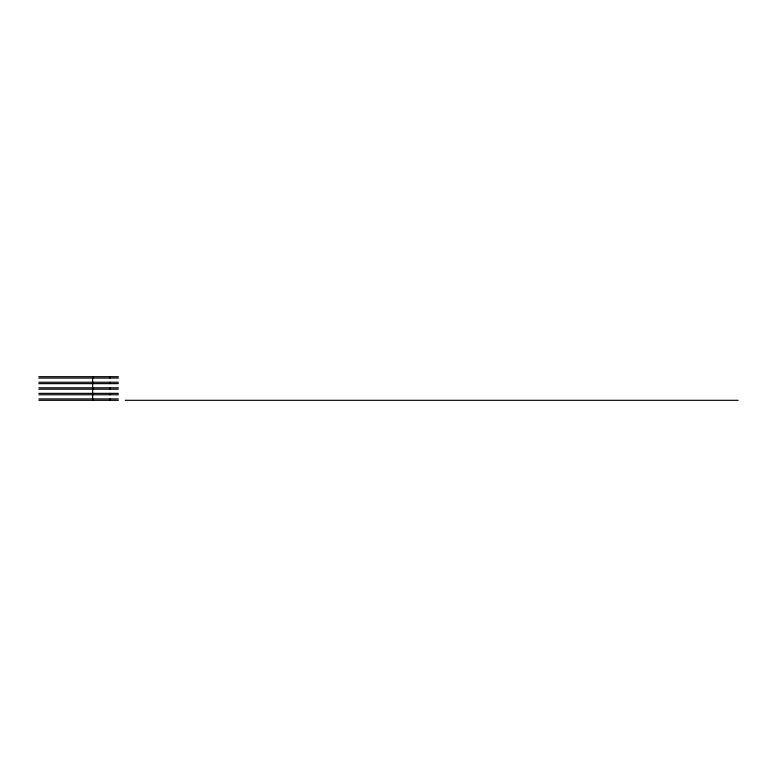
<?xml version="1.0" encoding="UTF-8"?>
<svg xmlns="http://www.w3.org/2000/svg" width="777" height="777" viewBox="0 0 777 777"><rect width="100%" height="100%" fill="white"/><g stroke="black" fill="none" stroke-linecap="round" stroke-linejoin="round"><path stroke-width="1.17" d="M38.86 376.69L118.366 376.69M38.86 378.078L118.366 378.078M38.86 382.245L118.366 382.245M38.86 383.634L118.366 383.634M38.86 387.801L118.366 387.801M38.86 389.199L118.366 389.199M38.86 393.366L118.366 393.366M38.86 394.755L118.366 394.755M38.86 398.922L118.366 398.922M38.86 400.31L118.366 400.31M125.291 400.31L738.15 400.31M110.013 376.69L110.013 378.078M110.013 382.245L110.013 383.634M110.013 387.801L110.013 389.199M110.013 393.366L110.013 394.755M110.013 398.922L110.013 400.31M92.638 376.69L92.638 400.31"/></g></svg>
